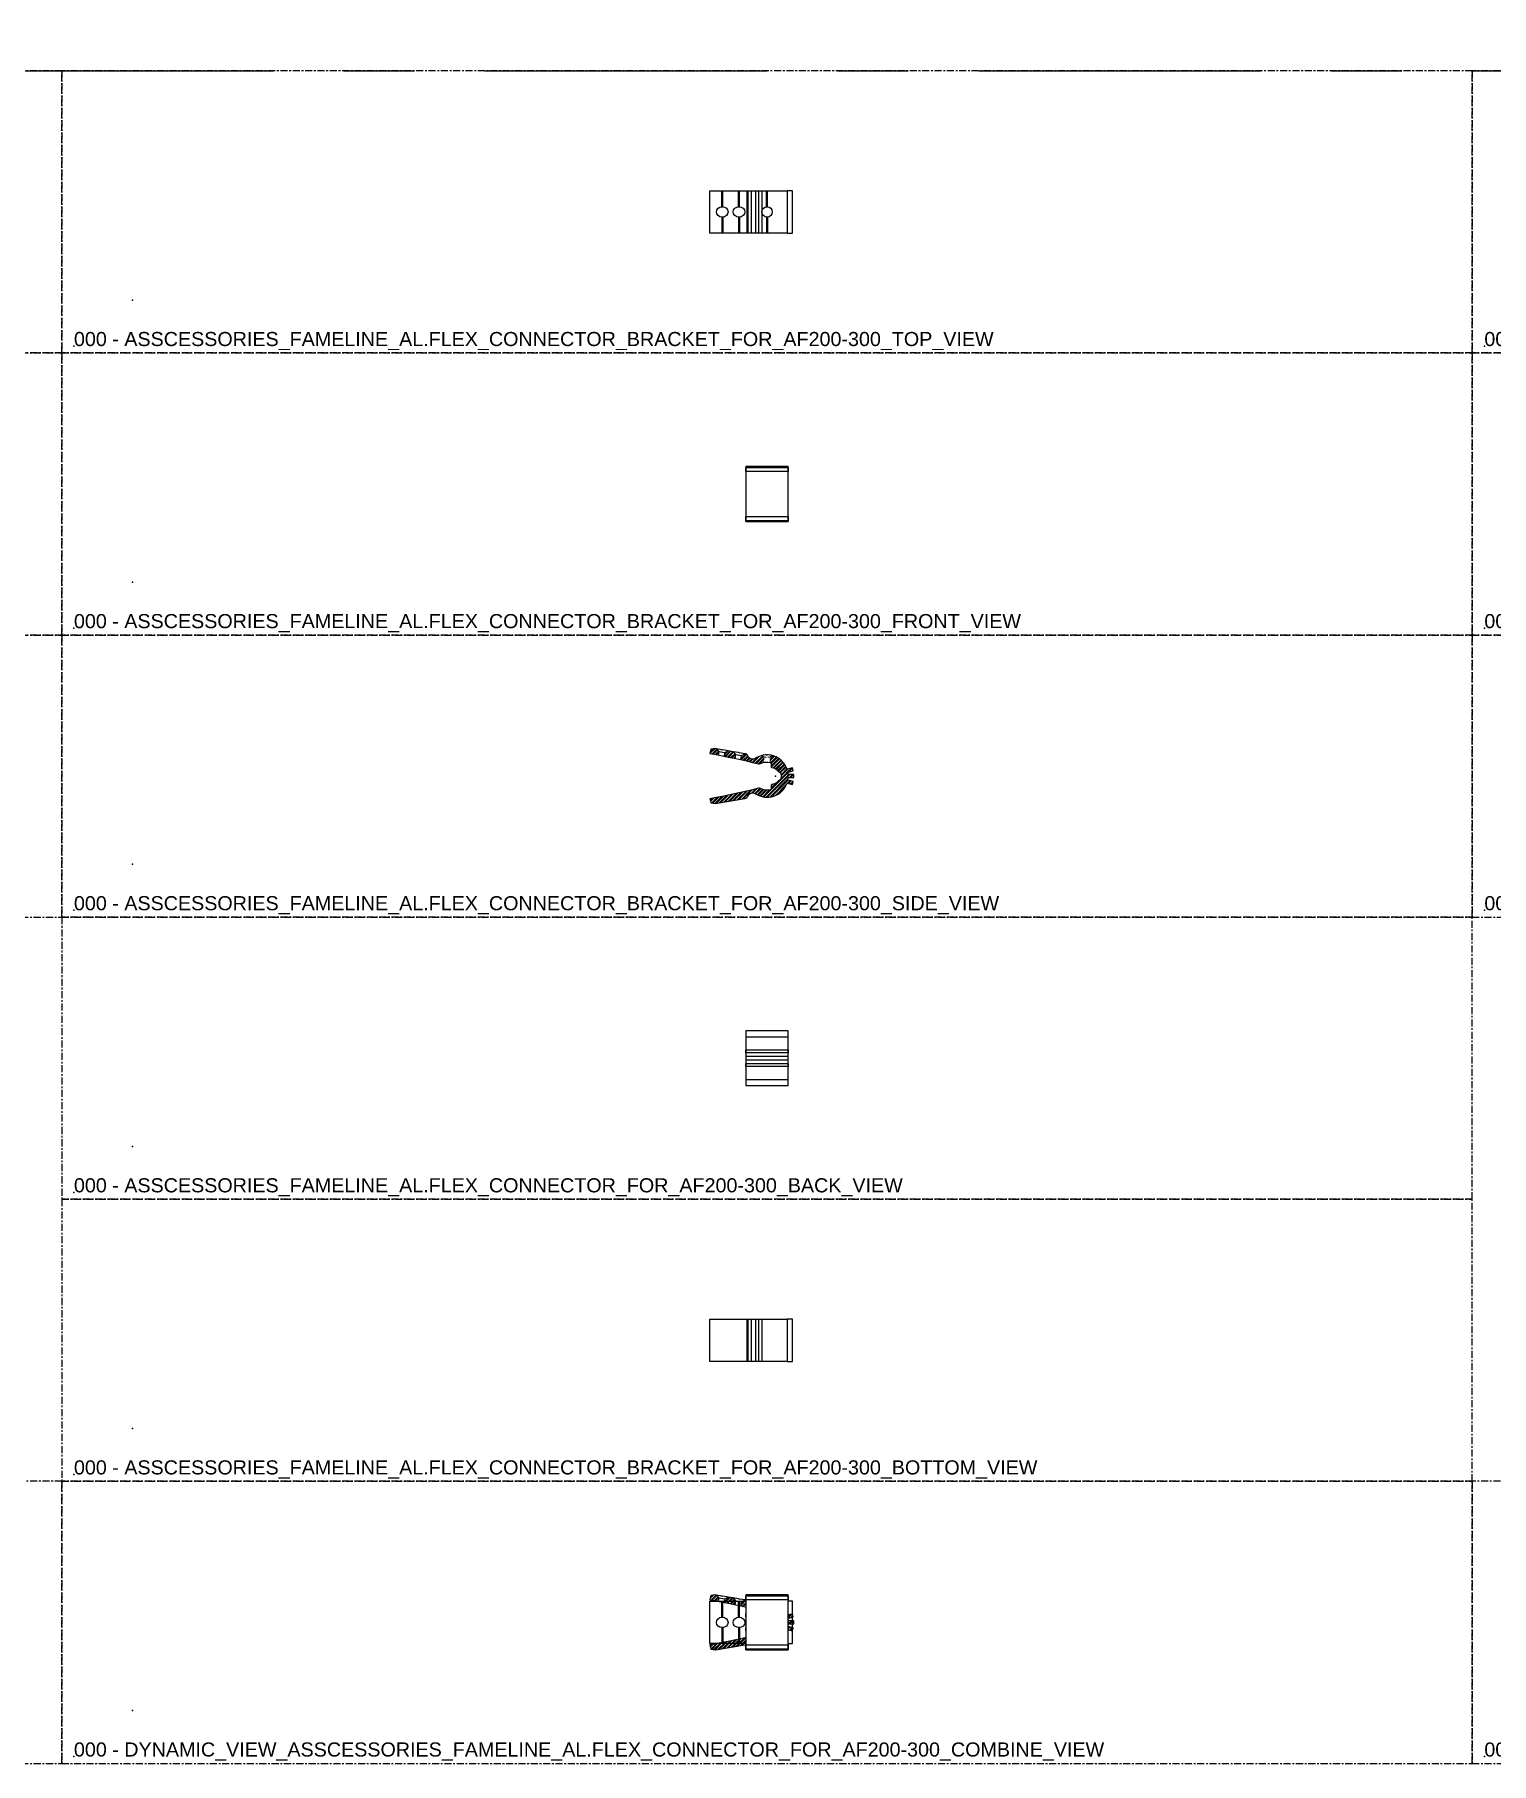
# Model space of a CAD drawing. Header units: millimetres. Extents: x -244126 to 368105, y -173968 to 259060.
# Drawn here: x 164865 to 165898, y -10996 to -9770 of the extents above; entities that cross this region are included whole.
import ezdxf

# ---------------------------------------------------------------- set-up
doc = ezdxf.new("R2010")
doc.units = ezdxf.units.MM
doc.header["$MEASUREMENT"] = 0
doc.linetypes.add('005_GG_TA_LINE', pattern=[13.75, 5, -1.25, 1.25, -1.25, 5])
doc.linetypes.add('HIDDEN', pattern=[9.524999999999999, 6.35, -3.175])
for name, color, linetype in [('000 - H A T C H', 8, 'Continuous'), ('000 - WIPEOUT', 250, 'Continuous'), ('001 - ASCESSORIES', 1, 'Continuous')]:
    doc.layers.add(name, color=color, linetype=linetype)
doc.styles.get("Standard").update_dxf_attribs({"font": 'arial.ttf'})

# ---------------------------------------------------------------- blocks, each defined once
blk = doc.blocks.new('*U1767')
at = {"color": 0, "linetype": '005_GG_TA_LINE'}
blk.add_lwpolyline([(0, 0), (200, 0), (200, 30), (0, 30)], close=True, dxfattribs=at)
blk.add_attdef('NAMEBLK', (8.581742425833, 4.877933635547379), '', height=10, dxfattribs=at)
blk = doc.blocks.new('*U1763')
at = {"color": 0, "linetype": '005_GG_TA_LINE'}
blk.add_lwpolyline([(0, 0), (1000, 0), (1000, 200), (0, 200)], close=True, dxfattribs=at)
for p in [(50, 37.5), (8.581742425833, 4.877933635547379)]:
    blk.add_point(p, dxfattribs=at)
blk.add_attdef('NAMEBLK', (8.581742425833, 4.877933635547379), '', height=10, dxfattribs=at)
blk = doc.blocks.new('000 - ASSCESSORIES_FAMELINE_AL.FLEX_CONNECTOR_BRACKET_FOR_AF200-300_SIDE_VIEW')
at = {"layer": '000 - H A T C H'}
h = blk.add_hatch(dxfattribs=at)
h.set_pattern_fill('ANSI32', color=8, scale=5)
h.set_pattern_definition([(45, (-7011.595697654474, -48903.48174108905), (-1.325825214724777, 1.325825214724777), []), (45, (-7010.711814179474, -48903.48174108905), (-1.325825214724777, 1.325825214724777), [])])
edge = h.paths.add_edge_path()
edge.add_line((-34.24973989018872, 17.38554183392262), (-35.91049352266873, 19.34646659172722))
edge.add_line((-35.91049352266873, 19.34646659172722), (-36.64449763398625, 19.47243259908282))
edge.add_line((-36.64449763398625, 19.47243259908282), (-39.95775057791525, 19.01202781020402))
edge.add_line((-39.95775057791525, 19.01202781020402), (-40.46484312719895, 16.01202781018219))
edge.add_arc((-140.5000000658165, -536.1842100231515), 561.1842101315945, 79.12998021403519, 79.73173372339011, ccw=False)
edge.add_line((-34.67098166553387, 14.93096538526879), (-34.24973989018872, 17.38554183392262))
edge = h.paths.add_edge_path()
edge.add_line((-22.90631850433601, 12.54107986052986), (-22.42324670514972, 15.35593994960072))
edge.add_line((-22.42324670514972, 15.35593994960072), (-24.08400033761791, 17.31686470741988))
edge.add_line((-24.08400033761791, 17.31686470741988), (-27.59919614340743, 17.92012451736082))
edge.add_line((-27.59919614340743, 17.92012451736082), (-29.81871688978754, 16.6251124749906))
edge.add_line((-29.81871688978754, 16.6251124749906), (-30.25803381048991, 14.0652121275707))
edge.add_arc((-140.5000001022809, -536.1842102194132), 561.1842103312155, 77.9042754676912, 78.67083719339593, ccw=False)
edge = h.paths.add_edge_path()
edge.add_line((3.675070032644726, 14.54282848197909), (2.247900000054869, 13.34529063400259))
edge.add_line((2.247900000054869, 13.34529063400259), (2.247900000046684, 9.743750013862154))
edge.add_arc((2.000000000030923, 8.774964387426735), 0.9999999999978413, 4.16889633925166e-10, 75.64672027100539, ccw=False)
edge.add_line((3.000000000029104, 8.77496438743401), (3.000000000008185, 6.333590602647746))
edge.add_arc((3.300000000007458, 6.333590602647746), 0.2999999999992724, 180, 265.8800496328532)
edge.add_arc((2.843785839968405, 1.455191522836685e-11), 6.050000100913937, 38.77282142794712, 85.8800496326133, ccw=False)
edge.add_arc((7.794468868740296, 3.976586328833946), 0.3000000000240244, 218.772821424951, 246.0868839062322)
edge.add_arc((6.031198825668071, -7.943526725284755e-07), 4.049984642839201, -66.0996184355094, 66.08688390980387, ccw=False)
edge.add_arc((7.794468868774857, -3.976586328812118), 0.3000000000896859, 114.0851547959489, 141.227178568997)
edge.add_arc((2.843785840013879, 0), 6.050000100836638, 274.1199503670067, 321.2271785723419, ccw=False)
edge.add_arc((3.300000000009277, -6.33359060256771), 0.3000000000055482, 94.1199503673934, 179.9999999986104)
edge.add_line((3.000000000003638, -6.333590602560434), (3.000000000010914, -8.774964387353975))
edge.add_arc((2.000000000027285, -8.774964387353975), 0.9999999999836291, -77.16041159372861, 0, ccw=False)
edge.add_arc((0, 0), 9.999999999956865, 242.12475676903432, 282.8395884070377, ccw=False)
edge.add_arc((-5.610574882018227, -10.60761280851875), 2.000000000133876, 62.12475677050299, 103.8577451029756)
edge.add_arc((-140.5000002605348, 536.1842094787426), 561.1842096499325, 280.2682662766813, 283.857745137126, ccw=False)
edge.add_line((-40.46484340708867, -16.01202788051887), (-39.95775085769674, -19.01202788051887))
edge.add_line((-39.95775085769674, -19.01202788051887), (-36.64449791376865, -19.47243266939768))
edge.add_line((-36.64449791376865, -19.47243266939768), (-15.76079442814535, -15.88847897468077))
edge.add_arc((-16.26822093215924, -12.93170398443181), 2.999999999989583, 279.7379466479223, 336.6467715661976)
edge.add_arc((-10.20890270831114, -15.54793460537621), 3.599999999997459, 56.71076849125842, 156.646771566225, ccw=False)
edge.add_arc((1.546140993013978e-11, 3.637978807091713e-11), 14.99999905920091, 236.7107648530567, 340.7945343998532)
edge.add_line((14.16517402843783, -4.934350668547268), (17.97129627882259, -5.954198051833373))
edge.add_line((17.97129627882259, -5.954198051833373), (18.54069816019091, -3.82916130063677))
edge.add_line((18.54069816019091, -3.82916130063677), (14.73457681609761, -2.80931416018575))
edge.add_arc((-7.039488991722465e-10, 1.236912794411182e-10), 15.00000000071804, 349.2054656003866, 355.7945343997686)
edge.add_line((14.9596122944522, -1.099999999947613), (18.90000000000964, -1.099999999954889))
edge.add_line((18.90000000000964, -1.099999999954889), (18.90000000000873, 1.100000000042201))
edge.add_line((18.90000000000873, 1.100000000042201), (14.95961229444856, 1.100000000042201))
edge.add_arc((2.114575181622058e-09, 2.91038304567337e-10), 14.99999999788009, 4.205465599802346, 10.79453440035045)
edge.add_line((14.73457681609216, 2.809314160258509), (18.5406990664851, 3.829161543559167))
edge.add_line((18.5406990664851, 3.829161543559167), (17.97129716725703, 5.954198361396266))
edge.add_line((17.97129716725703, 5.954198361396266), (14.16517491686591, 4.93435097811016))
edge.add_arc((4.110916052013636e-10, 2.837623469531536e-10), 14.9999999995379, 19.20546559979269, 43.86524685503983)
edge.add_line((10.81457350061828, 10.39446968347329), (10.39446968344964, 10.39446968348784))
edge.add_line((10.39446968344964, 10.39446968348784), (10.39446968344964, 10.81457350064738))
edge.add_arc((-1.51885615196079e-10, -1.746229827404022e-10), 15.00000000026643, 46.13475314545533, 58.86524685461546)
edge.add_line((7.755789126720629, 12.83930430447799), (7.35000000000673, 12.73057343567052))
edge.add_line((7.35000000000673, 12.73057343567052), (7.241269131197441, 13.13636256239261))
edge.add_arc((-1.546140993013978e-11, -4.365574568510056e-11), 15.00000000008113, 61.1347531454263, 75.81789035728026)
edge = h.paths.add_edge_path()
edge.add_line((-2.247899999947549, 13.34529063400259), (-3.67507003254741, 14.54282848200091))
edge.add_arc((-7.275957614183426e-12, 9.458744898438454e-11), 14.99999999994183, 104.1821096423841, 123.2892332190798)
edge.add_arc((-10.20890289261661, 15.54793560990947), 3.599999999995021, 203.3532385972533, 303.2892332192766, ccw=False)
edge.add_arc((-16.26822065240594, 12.9317039140733), 3.00000000003608, 23.3532385980046, 80.262053351688)
edge.add_line((-15.76079414836386, 15.88847890436591), (-15.77270295836843, 15.8905226330462))
edge.add_line((-15.77270295836843, 15.8905226330462), (-17.9922237047449, 14.59551059069054))
edge.add_line((-17.9922237047449, 14.59551059069054), (-18.50966040878029, 11.58040615018399))
edge.add_arc((-140.5000001059052, -536.184210235253), 561.1842103474623, 76.14225489669218, 77.44479362241037, ccw=False)
edge.add_arc((-5.610574882003675, 10.60761280838778), 1.999999999936199, 256.1422548982301, 297.8752432317474)
edge.add_arc((-1.309672370553017e-10, 4.583853296935558e-10), 9.999999999565308, 102.99052971868639, 117.87524323135739, ccw=False)
edge.add_line((-2.247899999953006, 9.744072330962808), (-2.247899999947549, 13.34529063400259))
at = {"color": 3}
blk.add_point((6.031198825680804, -7.943526725284755e-07), dxfattribs=at)
at = {"layer": '001 - ASCESSORIES', "color": 0, "ltscale": 4}
for p, q in [((-35.91049352266509, 19.34646659174177), (-34.24973989018781, 17.38554183392262)), ((-34.24973989018781, 17.38554183392262), (-34.67098166553296, 14.93096538527607)), ((-30.2580165973859, 14.06531242836354), (-29.81871688978663, 16.62511247499788)), ((-29.81871688978663, 16.62511247499788), (-27.59919614338287, 17.92012451736809)), ((-24.08400033763337, 17.31686470742716), (-22.42324670515609, 15.355939949608)), ((-22.42324670515609, 15.355939949608), (-22.9063185043351, 12.54107986052986)), ((-18.50959680782762, 11.58077675302775), (-17.99222370475582, 14.59551059068326)), ((-17.99222370475582, 14.59551059068326), (-15.77270295835115, 15.89052263305348))]:
    blk.add_line(p, q, dxfattribs=at)
at = {"layer": '001 - ASCESSORIES', "color": 8, "ltscale": 4}
for p, q in [((-34.24973989018781, 17.38554183392262), (-29.81871688978663, 16.62511247499788)), ((-22.42324670515609, 15.355939949608), (-17.99222370475582, 14.59551059068326))]:
    blk.add_line(p, q, dxfattribs=at)
at = {"layer": '001 - ASCESSORIES', "color": 0, "linetype": 'HIDDEN', "lineweight": 0, "ltscale": 0.3}
for p, q in [((-3.67428583709443, 14.54217046388658), (-2.24789999994573, 13.34529063400987)), ((-2.24789999994573, 13.34529063400987), (-2.247899999953006, 9.744494115060661)), ((2.24790000005396, 13.34529063400259), (3.674285837204479, 14.54217046387203)), ((2.247900000046684, 9.749121681627003), (2.24790000005396, 13.34529063400259))]:
    blk.add_line(p, q, dxfattribs=at)
at = {"layer": '001 - ASCESSORIES', "color": 8, "linetype": 'HIDDEN', "lineweight": 0, "ltscale": 0.3}
blk.add_line((-2.24789999994573, 13.34529063400987), (2.24790000005396, 13.34529063400259), dxfattribs=at)
at = {"layer": '001 - ASCESSORIES', "color": 0, "ltscale": 4}
for points in [[(-35.91049352265964, 19.3464665917345), (-36.64449763398625, 19.47243259908282), (-39.95775057791525, 19.01202781020402), (-40.46484312719895, 16.01202781018219, -0.01566333674879567), (-6.089599054651444, 8.665826043121342, 0.1841342259642424), (-4.675479068338973, 8.839677340387425, -0.1795447770112918), (2.222222222230812, 9.749960430475767, -0.3500011104184158), (3.000000000008185, 8.77496438743401), (3.000000000008185, 6.333590602647746, 0.3933060071252561), (3.278446575467569, 6.034365854524367, -0.2084884600231133), (7.560578335637729, 3.788716111557733, 0.1197475787426685), (7.672863608845546, 3.702337972819805, -0.6505651665952015), (7.672040688702509, -3.702704345509119, 0.1189862224833206), (7.560578335641367, -3.788716111470421, -0.2084884600229249), (3.278446575467569, -6.034365854437056, 0.3933060071256493), (3.000000000010004, -6.333590602560434), (3.000000000010914, -8.7749643873467, -0.3500011104184214), (2.222222222235359, -9.749960430388455, -0.1795447770111973), (-4.675479068330787, -8.83967734030739, 0.1841342259643625), (-6.089599054755126, -8.66582604307041, -0.01566333689599535), (-40.46484340708867, -16.01202788051887)], [(-40.46484340708867, -16.01202788051887), (-39.95775085769674, -19.01202788051887), (-36.64449791376865, -19.47243266939768), (-15.76079442814535, -15.88847897468077, 0.2535442032654208), (-13.5139853758692, -14.1208997212234, -0.4659677445672501), (-8.232986109243939, -12.53865668641811, 0.4881851323638022), (14.16517402843328, -4.934350668539992), (17.97129627882259, -5.954198051833373), (18.54069816019091, -3.82916130063677), (14.73457681609761, -2.80931416018575, 0.02875816033783331), (14.95961229445311, -1.099999999947613), (18.90000000000964, -1.099999999954889), (18.90000000000873, 1.100000000042201), (14.95961229444856, 1.100000000042201, 0.02875816033783103), (14.7345768160958, 2.809314160265785), (18.5406990664851, 3.829161543559167), (17.97129716725703, 5.954198361396266), (14.16517491686591, 4.93435097811016, 0.1080157653280628), (10.81457350061555, 10.39446968348057), (10.39446968344964, 10.39446968348784), (10.39446968344964, 10.81457350064738, 0.05560445857105458), (7.755789126720629, 12.83930430447799), (7.35000000000673, 12.73057343567052), (7.241269131197441, 13.13636256239261, 0.06416509982254154), (3.674489179157717, 14.5429752551936, 0.06416509982254154)], [(-3.674489179052216, 14.5429752552227, 0.083574307534145), (-8.232986203712244, 12.53865774994483, -0.4659676996740634), (-13.513985307035, 14.12090013948182, 0.2535441560674865), (-15.76079414835203, 15.88847890437319)]]:
    blk.add_lwpolyline(points, format="xyb", dxfattribs=at)
at = {"layer": '001 - ASCESSORIES', "color": 1, "ltscale": 4}
for points in [[(-27.59919614338742, 17.92012451736809), (-31.40927848461433, 18.57399123661889), (-31.75230170493705, 18.33145817182958), (-31.99483476972273, 18.67448139215412), (-35.91049352265964, 19.3464665917345)], [(-15.76079414835203, 15.88847890437319), (-19.57983754265115, 16.54388347343047), (-19.92286076297296, 16.30135040864116), (-20.16539382775773, 16.6443736289657), (-24.08400033763428, 17.31686470741988)]]:
    blk.add_lwpolyline(points, dxfattribs=at)
at = {"layer": '001 - ASCESSORIES', "color": 0, "ltscale": 4}
blk.add_lwpolyline([(-24.08400033763428, 17.31686470741988), (-27.59919614338742, 17.92012451736809)], dxfattribs=at)
at = {"layer": '001 - ASCESSORIES', "color": 1, "ltscale": 4}
blk.add_lwpolyline([(3.674489179157717, 14.5429752551936, 0.05698139793593167), (0.2970582579282564, 14.99705825795536), (1.364242052659392e-11, 14.70000000004075), (-0.2970582579046095, 14.99705825795536, 0.05698139793450194), (-3.674489179052216, 14.5429752552227)], format="xyb", dxfattribs=at)
blk = doc.blocks.new('000 - ASSCESSORIES_FAMELINE_AL.FLEX_CONNECTOR_FOR_AF200-300_BACK_VIEW')
at = {"color": 3}
blk.add_line((15, 3.829161543515511), (-15, 3.829161543515511), dxfattribs=at)
at = {"color": 1}
blk.add_lwpolyline([(-15, -19.47243266944133), (15, -19.47243266944133), (15, 19.47243259903917), (-15, 19.47243259903917)], close=True, dxfattribs=at)
at = {"color": 2}
blk.add_lwpolyline([(-15, -14.99999905920413), (15, -14.99999905920413), (15, 15.00000094079587), (-15, 15.00000094079587)], close=True, dxfattribs=at)
at = {"color": 3}
for points in [[(-15, 5.95419836135261), (15, 5.95419836135261), (15, 3.829161543515511), (-15, 3.829161543515511)], [(15, 1.099999999998545), (-15, 1.099999999998545), (-15, -1.099999999998545), (15, -1.099999999998545)], [(-15, -3.829161300680425), (15, -3.829161300680425), (15, -5.954198051877029), (-15, -5.954198051877029)]]:
    blk.add_lwpolyline(points, close=True, dxfattribs=at)
blk = doc.blocks.new('000 - ASSCESSORIES_FAMELINE_AL.FLEX_CONNECTOR_BRACKET_FOR_AF200-300_TOP_VIEW')
at = {"color": 8}
for p, q in [((-31.99483476972819, 3.668356673624658), (-31.99483476972819, 15)), ((-31.75230170494433, 3.674488491044031), (-31.75230170494433, 15)), ((-31.40927848462161, 3.661762797491974), (-31.40927848462161, 15)), ((-20.16539382776682, 3.667889737123915), (-20.16539382776682, 15)), ((-19.92286076297751, 3.67448479704035), (-19.92286076297751, 15)), ((-19.57983754266024, 3.662415341954329), (-19.57983754266024, 15)), ((-14.41331009458736, 15), (-14.41331009458736, -15)), ((-13.51398530704228, 15), (-13.51398530704228, -15)), ((-11.24212267866824, 15), (-11.24212267866824, -15)), ((-8.23298620371952, 15), (-8.23298620371952, -15)), ((-6.03749241517653, 15), (-6.03749241517653, -15)), ((-3.674489179059492, 15), (-3.674489179059492, -15)), ((-0.2970582579146139, 3.662461893145519), (-0.2970582579146139, 15)), ((7.275957614183426e-12, 3.674489179102238), (7.275957614183426e-12, 15)), ((0.2970582579209804, 3.662461893152795), (0.2970582579209804, 15)), ((-31.99483476972819, -3.668356673624658), (-31.99483476972819, -15)), ((-31.75230170494433, -3.674488491044031), (-31.75230170494433, -15)), ((-31.40927848462161, -3.661762797491974), (-31.40927848462161, -15)), ((-20.16539382776682, -3.667889737123915), (-20.16539382776682, -15)), ((-19.92286076297751, -3.67448479704035), (-19.92286076297751, -15)), ((-19.57983754266024, -3.662415341954329), (-19.57983754266024, -15)), ((-0.2970582579146139, -3.662461893145519), (-0.2970582579146139, -15)), ((7.275957614183426e-12, -3.674489179102238), (7.275957614183426e-12, -15)), ((0.2970582579209804, -3.662461893152795), (0.2970582579209804, -15))]:
    blk.add_line(p, q, dxfattribs=at)
at = {"color": 1}
blk.add_circle((4.729372449219227e-11, 0), 3.674489179105876, dxfattribs=at)
for centre in [(-31.75484483303444, 0), (-19.91644283799633, 0)]:
    blk.add_ellipse(centre, major_axis=(4.155648689637928, 0), ratio=0.8842155469649161, start_param=-1.570796326794897, end_param=4.71238898038469, dxfattribs=at)
at = {"layer": '001 - ASCESSORIES', "color": 3}
blk.add_lwpolyline([(-40.46484340709867, 15), (14.16517491685954, 15), (14.16517491685954, -15), (-40.46484340709867, -15)], close=True, dxfattribs=at)
at = {"layer": '001 - ASCESSORIES'}
blk.add_lwpolyline([(14.16517491685954, -15), (17.97129716724885, -15), (17.97129716724885, 15), (14.16517491685954, 15)], close=True, dxfattribs=at)
blk = doc.blocks.new('000 - ASSCESSORIES_FAMELINE_AL.FLEX_CONNECTOR_BRACKET_FOR_AF200-300_BOTTOM_VIEW')
at = {"color": 8}
for p, q in [((-14.41331009458736, 15), (-14.41331009458736, -15)), ((-13.51398530704228, 15), (-13.51398530704228, -15)), ((-11.24212267866824, 15), (-11.24212267866824, -15)), ((-8.23298620371952, 15), (-8.23298620371952, -15)), ((-6.03749241517653, 15), (-6.03749241517653, -15)), ((-3.674489179059492, 15), (-3.674489179059492, -15))]:
    blk.add_line(p, q, dxfattribs=at)
at = {"layer": '001 - ASCESSORIES', "color": 3}
blk.add_lwpolyline([(-40.46484340709867, 15), (14.16517491685954, 15), (14.16517491685954, -15), (-40.46484340709867, -15)], close=True, dxfattribs=at)
at = {"layer": '001 - ASCESSORIES'}
blk.add_lwpolyline([(14.16517491685954, -15), (17.97129716724885, -15), (17.97129716724885, 15), (14.16517491685954, 15)], close=True, dxfattribs=at)
blk = doc.blocks.new('000 - ASSCESSORIES_FAMELINE_AL.FLEX_CONNECTOR_BRACKET_FOR_AF200-300_FRONT_VIEW')
at = {"color": 1}
blk.add_wipeout([(-15, -19.472432669441332), (14.999999999999366, -19.472432669441332), (14.999999999999366, 19.409449595361366), (-15, 19.409449595361366)], dxfattribs=at).dxf.layer = '000 - WIPEOUT'
at = {"color": 3}
for points in [[(15, 19.40944959536137), (-15, 19.40944959536137), (-15, 18.88606678484939), (15, 18.88606678484939)], [(-15, 18.88606678484939), (15, 18.88606678484939), (15, 16.01202781013853), (-15, 16.01202781013853)], [(-15, -16.01202788056253), (15, -16.01202788056253), (15, -19.01202788056253), (-15, -19.01202788056253)], [(-15, -19.01202788056253), (15, -19.01202788056253), (15, -19.47243266944133), (-15, -19.47243266944133)]]:
    blk.add_lwpolyline(points, close=True, dxfattribs=at)
at = {"layer": '001 - ASCESSORIES', "color": 1}
blk.add_lwpolyline([(-15, -19.47243266944133), (15, -19.47243266944133), (15, 19.40944959536137), (-15, 19.40944959536137)], close=True, dxfattribs=at)
blk = doc.blocks.new('*U3672')
at = {"layer": '001 - ASCESSORIES', "color": 0}
for name in ['000 - ASSCESSORIES_FAMELINE_AL.FLEX_CONNECTOR_BRACKET_FOR_AF200-300_SIDE_VIEW', '000 - ASSCESSORIES_FAMELINE_AL.FLEX_CONNECTOR_BRACKET_FOR_AF200-300_TOP_VIEW', '000 - ASSCESSORIES_FAMELINE_AL.FLEX_CONNECTOR_BRACKET_FOR_AF200-300_BOTTOM_VIEW', '000 - ASSCESSORIES_FAMELINE_AL.FLEX_CONNECTOR_FOR_AF200-300_BACK_VIEW']:
    blk.add_blockref(name, (0, 0), dxfattribs=at)
blk.add_blockref('000 - ASSCESSORIES_FAMELINE_AL.FLEX_CONNECTOR_BRACKET_FOR_AF200-300_FRONT_VIEW', (0, 0), dxfattribs=at)

msp = doc.modelspace()

# ---------------------------------------------------------------- block references
at = {"color": 3}
for name, p in [('000 - ASSCESSORIES_FAMELINE_AL.FLEX_CONNECTOR_BRACKET_FOR_AF200-300_TOP_VIEW', (165384.1014950252, -9895.80520517769)), ('000 - ASSCESSORIES_FAMELINE_AL.FLEX_CONNECTOR_BRACKET_FOR_AF200-300_SIDE_VIEW', (165384.1014950252, -10295.80520517769)), ('000 - ASSCESSORIES_FAMELINE_AL.FLEX_CONNECTOR_FOR_AF200-300_BACK_VIEW', (165384.1014950252, -10495.80520517769)), ('000 - ASSCESSORIES_FAMELINE_AL.FLEX_CONNECTOR_BRACKET_FOR_AF200-300_BOTTOM_VIEW', (165384.1014950252, -10695.80520517769))]:
    msp.add_blockref(name, p, dxfattribs=at)
at = {"layer": '001 - ASCESSORIES', "linetype": '005_GG_TA_LINE', "xscale": 40, "yscale": 40, "zscale": 40}
msp.add_blockref('*U1767', (158884.1014950252, -9795.80520517769), dxfattribs=at)
at = {"layer": '001 - ASCESSORIES', "linetype": '005_GG_TA_LINE'}
for p, values in [((163884.1014950252, -9995.80520517769), {'NAMEBLK': '000 - DYNAMIC_COMBINE_ASSCESSORIES_FAMELINE_AL.FLEX_ANGLE+CONNECTOR_BRACKET_FOR_AF100-150_TOP_VIEW'}), ((164884.1014950252, -9995.80520517769), {'NAMEBLK': '000 - ASSCESSORIES_FAMELINE_AL.FLEX_CONNECTOR_BRACKET_FOR_AF200-300_TOP_VIEW'}), ((165884.1014950252, -9995.80520517769), {'NAMEBLK': '000 - DYNAMIC_COMBINE_ASSCESSORIES_FAMELINE_AL.FLEX_ANGLE+CONNECTOR_BRACKET_FOR_AF200-300_TOP_VIEW'}), ((163884.1014950252, -10195.80520517769), {'NAMEBLK': '000 - DYNAMIC_COMBINE_ASSCESSORIES_FAMELINE_AL.FLEX_ANGLE+CONNECTOR_BRACKET_FOR_AF100-150_FRONT_VIEW'}), ((164884.1014950252, -10195.80520517769), {'NAMEBLK': '000 - ASSCESSORIES_FAMELINE_AL.FLEX_CONNECTOR_BRACKET_FOR_AF200-300_FRONT_VIEW'}), ((165884.1014950252, -10195.80520517769), {'NAMEBLK': '000 - DYNAMIC_COMBINE_ASSCESSORIES_FAMELINE_AL.FLEX_ANGLE+CONNECTOR_BRACKET_FOR_AF200-300_FRONT_VIEW'}), ((163884.1014950252, -10395.80520517769), {'NAMEBLK': '000 - DYNAMIC_COMBINE_ASSCESSORIES_FAMELINE_AL.FLEX_ANGLE+CONNECTOR_BRACKET_FOR_AF100-150_SIDE_VIEW'}), ((164884.1014950252, -10395.80520517769), {'NAMEBLK': '000 - ASSCESSORIES_FAMELINE_AL.FLEX_CONNECTOR_BRACKET_FOR_AF200-300_SIDE_VIEW'}), ((165884.1014950252, -10395.80520517769), {'NAMEBLK': '000 - DYNAMIC_COMBINE_ASSCESSORIES_FAMELINE_AL.FLEX_ANGLE+CONNECTOR_BRACKET_FOR_AF200-300_SIDE_VIEW'}), ((164884.1014950252, -10595.80520517769), {'NAMEBLK': '000 - ASSCESSORIES_FAMELINE_AL.FLEX_CONNECTOR_FOR_AF200-300_BACK_VIEW'}), ((164884.1014950252, -10795.80520517769), {'NAMEBLK': '000 - ASSCESSORIES_FAMELINE_AL.FLEX_CONNECTOR_BRACKET_FOR_AF200-300_BOTTOM_VIEW'}), ((163884.1014950252, -10995.80520517769), {'NAMEBLK': '000 - DYNAMIC_COMBINE_ASSCESSORIES_FAMELINE_AL.FLEX_ANGLE+CONNECTOR_BRACKET_FOR_AF100-150_COMBINE_SET'}), ((164884.1014950252, -10995.80520517769), {'NAMEBLK': '000 - DYNAMIC_VIEW_ASSCESSORIES_FAMELINE_AL.FLEX_CONNECTOR_FOR_AF200-300_COMBINE_VIEW'}), ((165884.1014950252, -10995.80520517769), {'NAMEBLK': '000 - DYNAMIC_COMBINE_ASSCESSORIES_FAMELINE_AL.FLEX_ANGLE+CONNECTOR_BRACKET_FOR_AF200-300_COMBINE_SET'})]:
    msp.add_blockref('*U1763', p, dxfattribs=at).add_auto_attribs(values)

# ---------------------------------------------------------------- next in the draw order: block references
at = {"color": 3}
for name, p in [('000 - ASSCESSORIES_FAMELINE_AL.FLEX_CONNECTOR_BRACKET_FOR_AF200-300_FRONT_VIEW', (165384.1014950252, -10095.80520517769)), ('*U3672', (165384.1014950252, -10895.80520517769))]:
    msp.add_blockref(name, p, dxfattribs=at)

doc.saveas('drawing.dxf')
